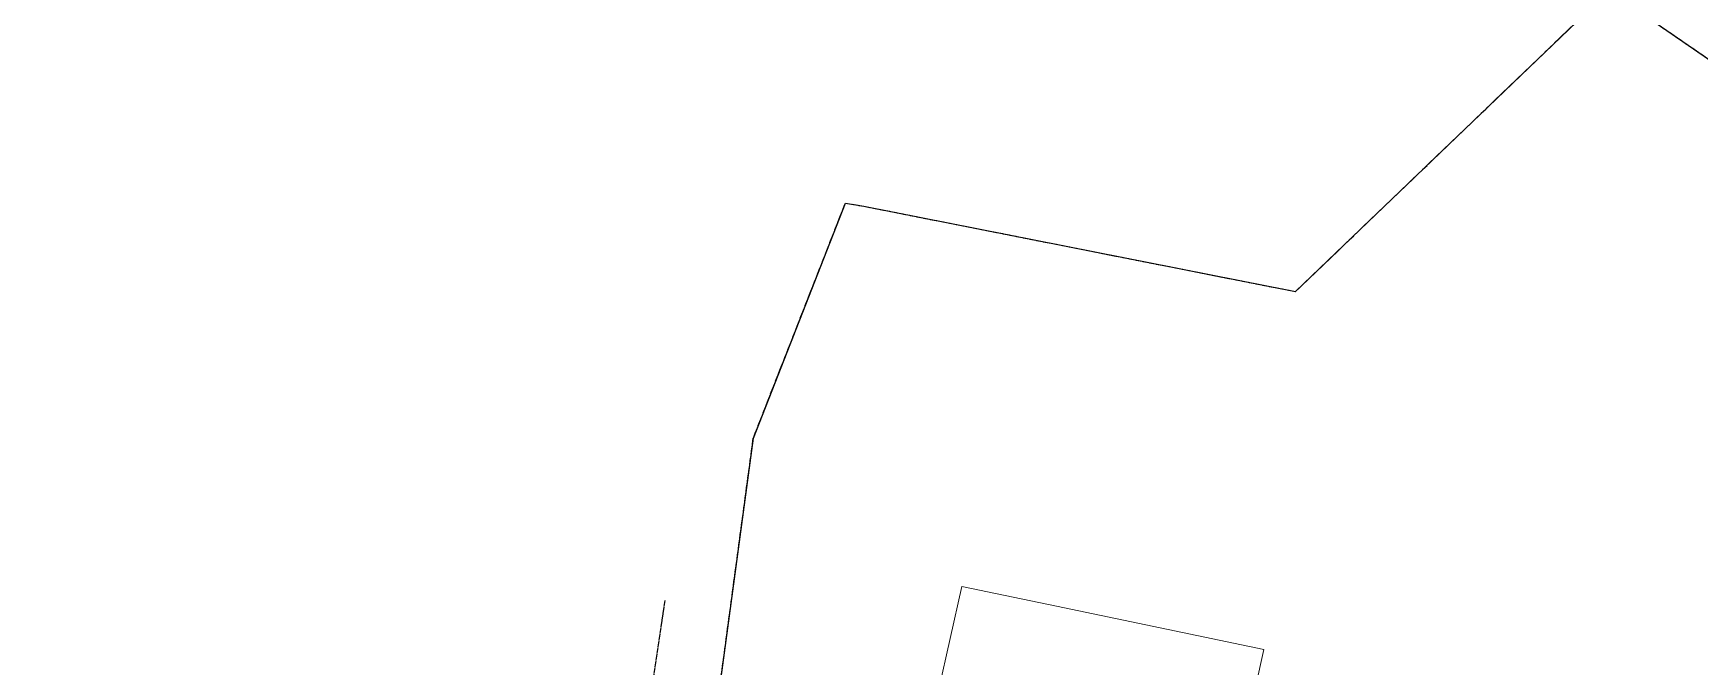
# Model space of a CAD drawing. Header units: metres. Extents: x 305150 to 308746, y 6239745 to 6243198.
# Drawn here: x 306796.9 to 307067.5, y 6241721.6 to 6241824.5 of the extents above; entities that cross this region are included whole.
import ezdxf

# ---------------------------------------------------------------- set-up
doc = ezdxf.new("R2010")
doc.units = ezdxf.units.M
doc.linetypes.add('Cable Exist OH', pattern=[1, 1, 0])
doc.layers.add('Cadastre Land Parcels_SP_EXT', color=9, linetype='Continuous', lineweight=5)
doc.layers.add('Mains_HV_EXT', color=7, linetype='Continuous')
doc.layers.add('Mains_TR_EXT', color=7, linetype='Continuous')
doc.styles.get("Standard").update_dxf_attribs({"font": 'arial.ttf'})
doc.linetypes.add('Cable E OH', pattern='A,9.4,["E",Standard,S=1.7,R=0,X=0,Y=-1],0', length=9.4)

msp = doc.modelspace()

# ---------------------------------------------------------------- linework, layer by layer
at = {"layer": 'Cadastre Land Parcels_SP_EXT', "linetype": 'Continuous'}
msp.add_lwpolyline([(306982.16, 6241684.67), (306983.24, 6241690.07), (306990.23, 6241694.81), (306996.78, 6241724.43), (306983.53, 6241727.19), (306963.07, 6241731.46), (306947.69, 6241734.67), (306943.9, 6241717.76), (306939.8, 6241699.21), (306935.22, 6241678.48), (306907.36, 6241683.8), (306904.24, 6241674.46), (306934.58, 6241668.52), (306945.34, 6241666.42), (306959.51, 6241663.66), (306980.21, 6241678.62), (306982.16, 6241684.67)], close=True, dxfattribs=at)
at = {"layer": 'Mains_HV_EXT', "linetype": 'Cable E OH'}
msp.add_lwpolyline([(306245.3, 6241713.55), (306317.04, 6241698.03), (306403.66, 6241685.84), (306474.09, 6241676), (306532.05, 6241667.33), (306593.98, 6241658.11), (306596.56, 6241659.84), (306596.63, 6241659.87), (306675.3, 6241714.4), (306766.29, 6241700.34), (306819.4, 6241693.22), (306892.05, 6241683.48), (306904.44, 6241689.07), (306913.84, 6241758.76), (306928.79, 6241796.89), (306931.78, 6241796.4), (307001.91, 6241782.54), (307052.82, 6241831.39), (307098.98, 6241799.67), (307186.11, 6241792.7), (307278.81, 6241717.36), (307319.64, 6241822.65), (307364.22, 6241938.51)], dxfattribs=at)
at = {"layer": 'Mains_HV_EXT', "linetype": 'Cable Exist OH'}
msp.add_lwpolyline([(306899.47, 6241732.38), (306892.05, 6241683.48), (306874.9, 6241640.8), (306860.72, 6241598.72)], dxfattribs=at)
at = {"layer": 'Mains_TR_EXT', "linetype": 'Cable Exist OH'}
msp.add_lwpolyline([(306245.3, 6241713.55), (306317.04, 6241698.03), (306403.66, 6241685.84), (306474.09, 6241676), (306532.05, 6241667.33), (306593.98, 6241658.11), (306596.56, 6241659.84), (306596.63, 6241659.87), (306675.3, 6241714.4), (306766.29, 6241700.34), (306819.4, 6241693.22), (306892.05, 6241683.48), (306904.44, 6241689.07), (306913.84, 6241758.76), (306928.79, 6241796.89), (306931.78, 6241796.4), (307001.91, 6241782.54), (307052.82, 6241831.39), (307098.98, 6241799.67), (307186.11, 6241792.7), (307278.81, 6241717.36), (307319.64, 6241822.65), (307364.22, 6241938.51)], dxfattribs=at)

doc.saveas('drawing.dxf')
